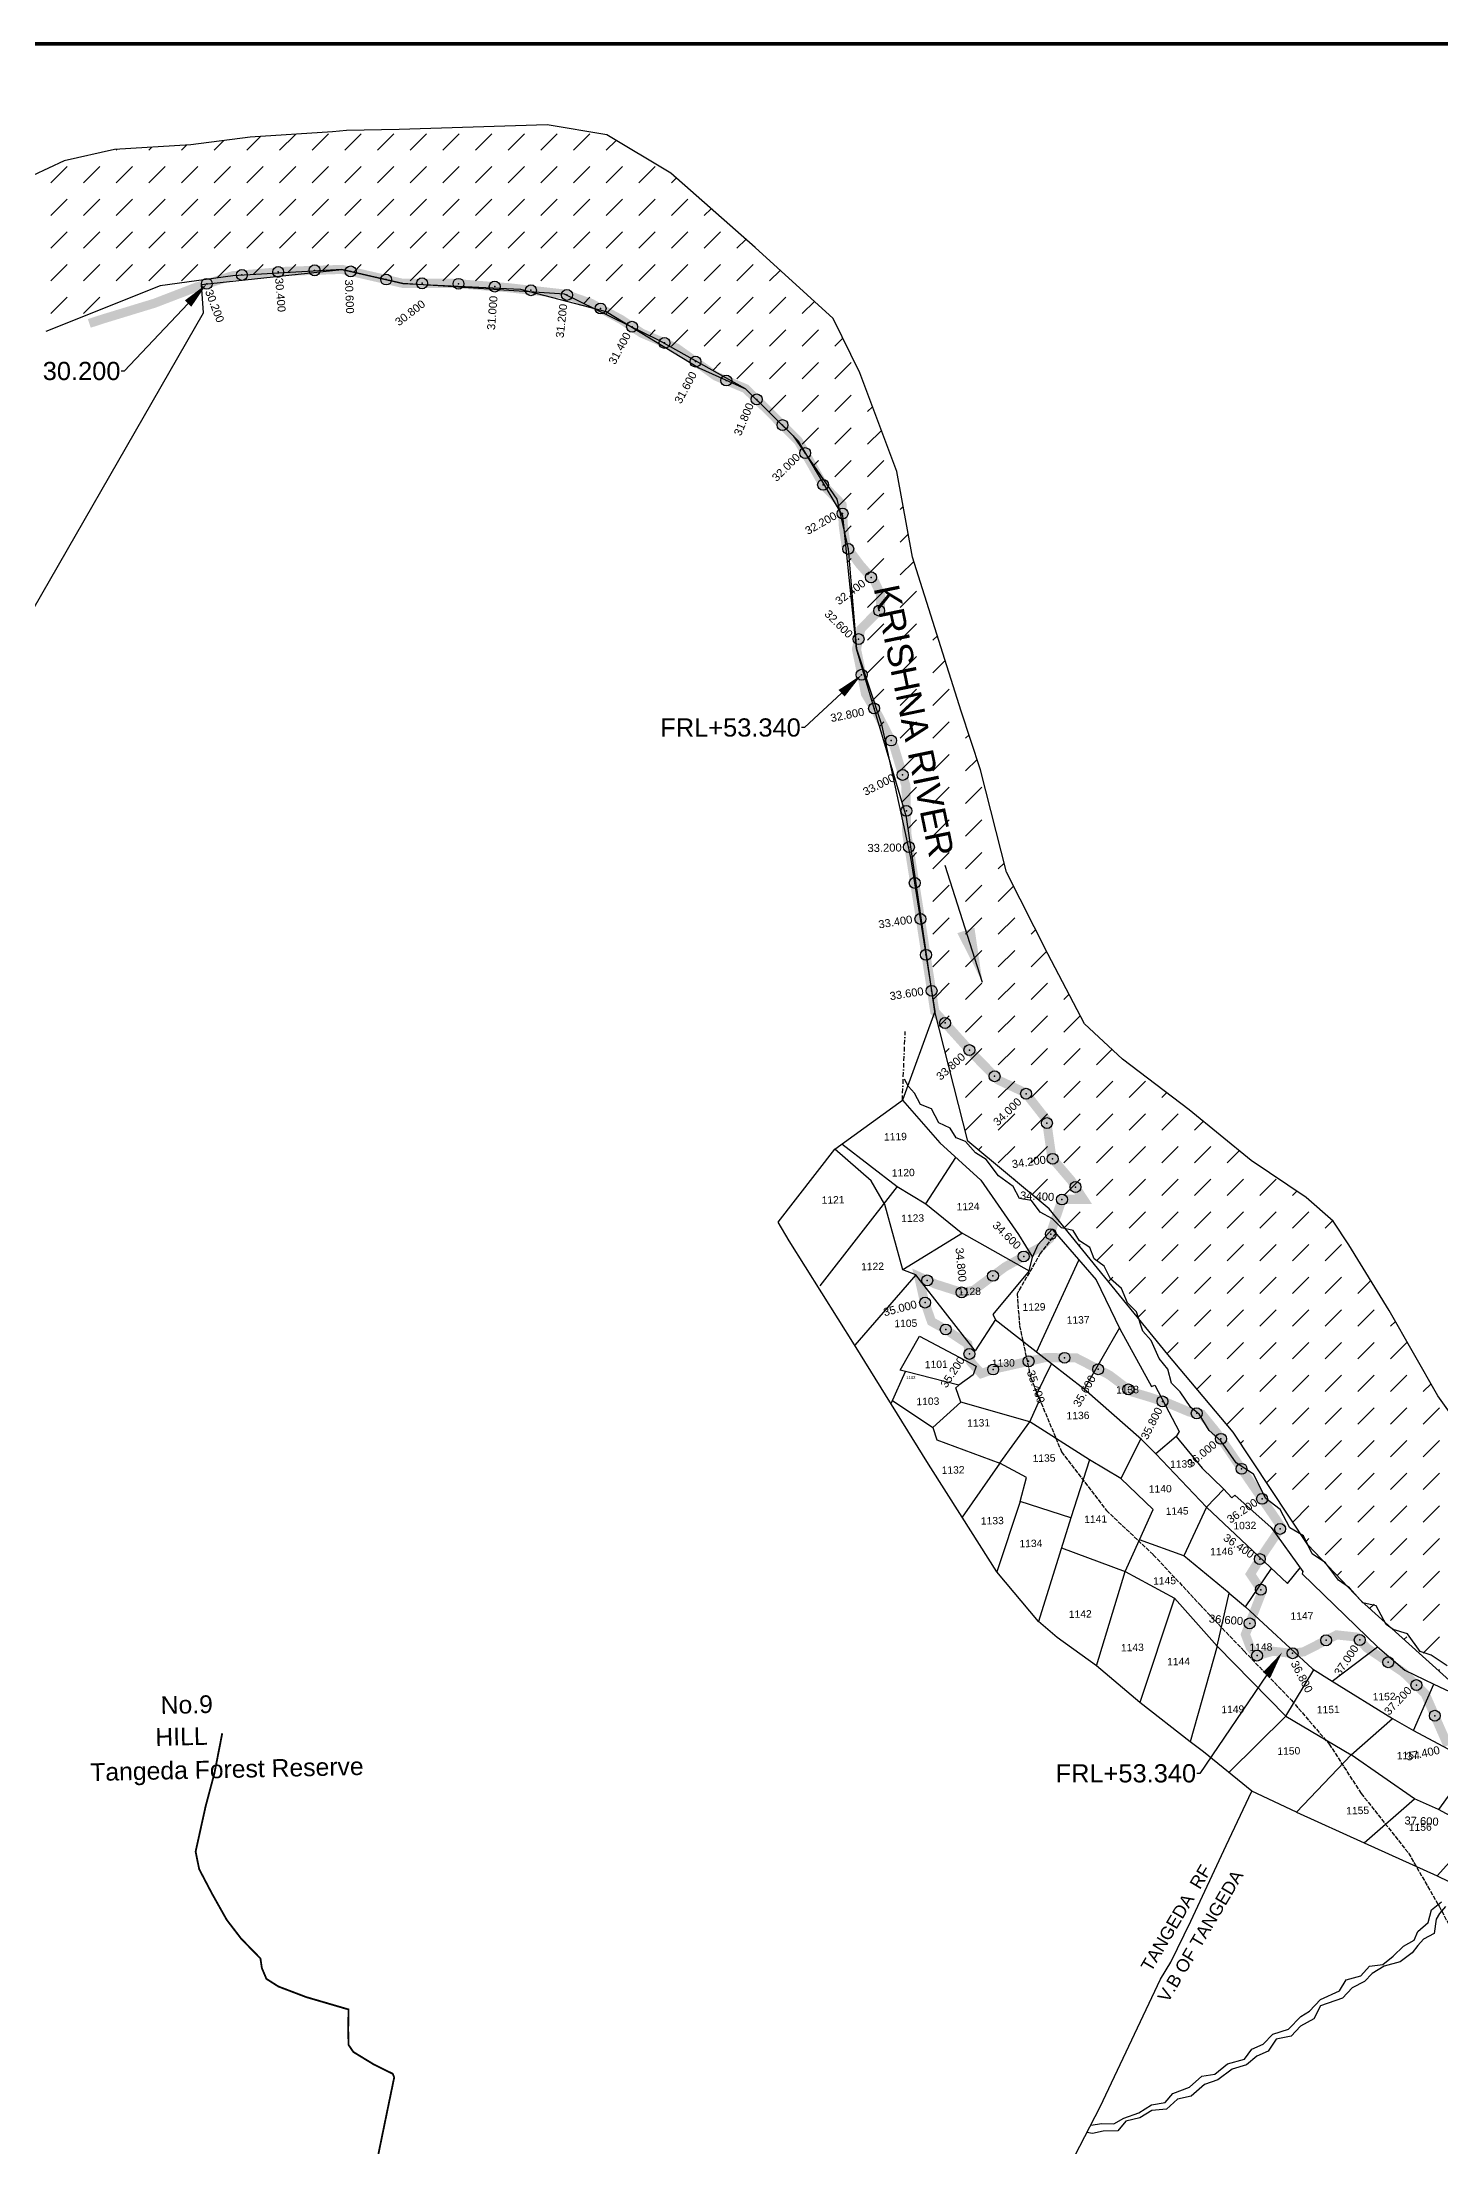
# Model space of a CAD drawing. Header units: millimetres. Extents: x 364796 to 377572, y 1836794 to 1850679.
# Drawn here: x 369065 to 372909, y 1844893 to 1850679 of the extents above; entities that cross this region are included whole.
import ezdxf
from ezdxf import colors
from ezdxf.entities.mleader import LeaderData, LeaderLine
from ezdxf.enums import TextEntityAlignment as Align
from ezdxf.math import Vec2, Vec3

# ---------------------------------------------------------------- set-up
doc = ezdxf.new("R2010")
doc.units = ezdxf.units.MM
doc.header["$PDMODE"] = 32
doc.header["$PDSIZE"] = 30
doc.linetypes.add('ACAD_ISO02W100', pattern=[15, 12, -3])
doc.linetypes.add('BORDER', pattern=[44.45, 12.7, -6.35, 12.7, -6.35, 0, -6.35])
doc.layers.add('BND', color=6, linetype='BORDER', lineweight=30)
for name, color, linetype in [('CARTTRCK', 31, 'ACAD_ISO02W100'), ('CSMark', 72, 'Continuous'), ('FRL', 3, 'Continuous'), ('NALA', 4, 'Continuous'), ('ROADS', 50, 'Continuous'), ('SY.AREA', 7, 'Continuous'), ('TEXT', 7, 'Continuous')]:
    doc.layers.add(name, color=color, linetype=linetype)
doc.styles.get("Standard").update_dxf_attribs({"font": 'arial.ttf', "height": 2.5})
doc.dimstyles.get("Standard").update_dxf_attribs({"dimtxt": 0.18, "dimasz": 0.18, "dimexe": 0.18, "dimexo": 0.0625, "dimgap": 0.09, "dimtad": 0, "dimtih": 1, "dimtoh": 1, "dimdec": 4, "dimzin": 0, "dimdsep": 46, "dimtxsty": 'Standard', "dimcen": 0.09, "dimadec": 0, "dimazin": 0, "dimtfac": 1, "dimtdec": 4, "dimtofl": 0, "dimtmove": 0, "dimatfit": 3, "dimfxl": 1, "dimtolj": 1, "dimtzin": 0, "dimarcsym": 0})

msp = doc.modelspace()

# ---------------------------------------------------------------- hatches: boundary and pattern name
h = msp.add_hatch()
h.set_pattern_fill('DASH,_O', color=4, scale=20, angle=45)
h.set_pattern_definition([(45, (0, 0), (7e-15, 89.8025612), [63.5, -63.5])])
h.paths.add_polyline_path([(368928.9, 1850248.2), (369074.7, 1849883.1), (369389.2, 1850008.7), (369588.7, 1850036.9), (369888.9, 1850054.2), (370056.2, 1850015.8), (370500.8, 1849986.4), (370760.6, 1849858.5), (370998.4, 1849726.3), (371143.5, 1849582), (371265.2, 1849377), (371303, 1849010.8), (371440.3, 1848548.1), (371518.2, 1848014), (371609.4, 1847658), (371832.6, 1847472.2), (372158.3, 1847071.2), (372338.4, 1846857.5), (372543.7, 1846547.9), (372690.6, 1846393.3), (373054, 1846066.4), (373259, 1845909.1), (373481, 1845784.8), (373756.3, 1845640.9), (373996.6, 1845568.4), (374200, 1845585.5), (374487.4, 1845634.4), (374726.7, 1845715.3), (375064.6, 1845862.9), (375537.5, 1845990.1), (375905.4, 1846141.8), (375577, 1846618.8), (375526.7, 1846545.7), (375428.1, 1846321.7), (375393.9, 1846260.6), (375319.8, 1846223.6), (375200.2, 1846158.1), (374896.2, 1846028.1), (374775.1, 1845992.5), (374659.8, 1845954.1), (374468.6, 1845908.4), (374304.7, 1845888.5), (374162.3, 1845877.1), (373881.3, 1845912.8), (373777.3, 1845949.8), (373681.8, 1846023.8), (373544.8, 1846193.8), (373472.2, 1846297.7), (373393.8, 1846394.5), (373284.1, 1846492.6), (373009.7, 1846804.4), (372901.1, 1846958.2), (372766.8, 1847192.8), (372656.1, 1847372.7), (372613, 1847438), (372539.3, 1847503.3), (372387.6, 1847604.7), (372217.7, 1847744.1), (372034, 1847883.4), (371929.6, 1847980.7), (371828.7, 1848173.2), (371715.3, 1848396.9), (371643.8, 1848678.5), (371591.1, 1848840), (371456.5, 1849263.5), (371414.2, 1849498.9), (371312, 1849769.7), (371239, 1849918.9), (371024.5, 1850114.1), (370792.3, 1850318.7), (370617, 1850424.1), (370453.2, 1850451.6), (370045.9, 1850438.7), (369901.1, 1850435.9), (369863.2, 1850432), (369636.1, 1850417.2), (369473.7, 1850396.9), (369263.9, 1850383.4), (369125.1, 1850352.9), (368996.5, 1850292.1)])

# ---------------------------------------------------------------- linework, layer by layer
at = {"const_width": 10}
msp.add_lwpolyline([(364800.9, 1850674), (377567.1, 1850674), (377567.1, 1836799.2), (364800.9, 1836799.2)], close=True, dxfattribs=at)
at = {"color": 4}
for points in [[(373009.7, 1846804.4), (372901.1, 1846958.2), (372766.8, 1847192.8), (372656.1, 1847372.7), (372613, 1847438), (372539.3, 1847503.3), (372387.6, 1847604.7), (372217.7, 1847744.1), (372034, 1847883.4), (371929.6, 1847980.7), (371828.7, 1848173.2), (371715.3, 1848396.9), (371643.8, 1848678.5), (371591.1, 1848840), (371456.5, 1849263.5), (371414.2, 1849498.9), (371312, 1849769.7), (371239, 1849918.9), (371024.5, 1850114.1), (370792.3, 1850318.7), (370617, 1850424.1), (370453.2, 1850451.6), (370045.9, 1850438.7), (369901.1, 1850435.9), (369863.2, 1850432), (369636.1, 1850417.2), (369473.7, 1850396.9), (369263.9, 1850383.4), (369125.1, 1850352.9), (368996.5, 1850292.1)], [(373054, 1846066.4), (372690.6, 1846393.3), (372543.7, 1846547.9), (372338.4, 1846857.5), (372158.3, 1847071.2), (371832.6, 1847472.2), (371609.4, 1847658), (371518.2, 1848014), (371440.3, 1848548.1), (371303, 1849010.8), (371265.2, 1849377), (371143.5, 1849582), (370998.4, 1849726.3), (370760.6, 1849858.5), (370500.8, 1849986.4), (370056.2, 1850015.8), (369888.9, 1850054.2), (369588.7, 1850036.9), (369389.2, 1850008.7), (369074.7, 1849883.1)]]:
    msp.add_lwpolyline(points, dxfattribs=at)
for p in [(369614, 1850039), (369713.6, 1850047.2), (369813.5, 1850051.6), (369912.8, 1850048.7), (370010.3, 1850026.3), (369517.5, 1850014.6), (370109.1, 1850015.9), (370209.1, 1850014.6), (370308.7, 1850006.8), (370408.2, 1849996.8), (370507.3, 1849984.1), (370599.7, 1849946.7), (370686.1, 1849896.5), (370775.3, 1849852.1), (370860.5, 1849800.8), (370945.2, 1849748.7), (371028.7, 1849696.8), (371099.6, 1849626.2), (371162, 1849549.2), (371211.3, 1849462.1), (371264.8, 1849383.1), (371280.4, 1849285.7), (371342.9, 1849207.7), (371365.4, 1849116.4), (371308.9, 1849037.9), (371317.2, 1848939.9), (371351.4, 1848847.4), (371398.3, 1848759.1), (371429.9, 1848664.5), (371440.1, 1848565.8), (371447.2, 1848466.3), (371463, 1848367.6), (371478.7, 1848268.8), (371494, 1848170), (371509.3, 1848071.2), (371546.4, 1847982.7), (371613.3, 1847908.3), (371682.7, 1847836.3), (371769.1, 1847788.3), (371826.3, 1847707.7), (371842.2, 1847609.4), (371904.9, 1847531.8), (371867.8, 1847497.4), (371837.1, 1847402.2), (371762.5, 1847340.9), (371497.6, 1847275.2), (371678.2, 1847287.6), (371491.4, 1847214.1), (371591.8, 1847242.1), (371548.3, 1847140.1), (371613.4, 1847073.1), (371678.6, 1847030.1), (371776, 1847052.7), (371874.8, 1847062.4), (371967.3, 1847030.9), (372050.2, 1846975.6), (372144, 1846942.6), (372238.1, 1846909.8), (372304.8, 1846839.7), (372361.3, 1846757.2), (372417.8, 1846674.7), (372467.3, 1846592.1), (372411.6, 1846509), (372414.4, 1846425), (372383.7, 1846332.4), (372593.8, 1846285.8), (372686.3, 1846286.7), (372404.1, 1846243.9), (372501.7, 1846250.3), (372764.6, 1846225.5), (372841.9, 1846162.7), (372892.5, 1846078.4)]:
    msp.add_point(p)
at = {"layer": 'BND', "linetype": 'ByBlock'}
for points in [[(369516.3, 1839309), (365716.4, 1840264.6), (365213.5, 1841853.1), (366610.1, 1843822), (367190.8, 1845051.4), (367207.9, 1845979.7), (368377.6, 1847809.8), (368922.2, 1848915.6), (369508.3, 1849934.6), (369503, 1850013), (369888.9, 1850054.2), (370056.2, 1850015.8), (370379.3, 1850000.1), (370614.7, 1849938.7), (370869.3, 1849783.2), (370998.4, 1849726.3), (371128.6, 1849597), (371249.2, 1849422.3), (371280.1, 1849286), (371303, 1849010.8), (371371.3, 1848803.3), (371451.8, 1848437.4), (371518.2, 1848014), (371429.1, 1847771)], [(371817.6, 1844703.4), (371973.2, 1845003.7), (372138.9, 1845354), (372167.3, 1845400.9), (372221.5, 1845513.5), (372319.2, 1845721.6), (372389.4, 1845871.3), (372256.6, 1845979.6), (372220.2, 1846007.2), (372081.8, 1846115.2), (371962.8, 1846215.4), (371854.9, 1846293.9), (371803.4, 1846337.9), (371688.5, 1846473.7), (371593.6, 1846623.9), (371500.9, 1846770), (371297.7, 1847098.1), (371117.6, 1847383.6), (371087.9, 1847435), (371243.5, 1847636.1), (371429.1, 1847771), (371531.7, 1847653.1), (371645.2, 1847550.7), (371748.4, 1847401.3), (371787.2, 1847338.9), (371802.5, 1847373.5), (371841.2, 1847415.9), (371961.7, 1847276.5), (372026.6, 1847142.3), (372113.8, 1846983.2), (372122.6, 1846987.5), (372190.2, 1846860.1), (372181.6, 1846845.7), (372252.9, 1846759.1), (372311.7, 1846701.8), (372335, 1846677.6), (372342.6, 1846684.9), (372443, 1846595.9), (372529.9, 1846475.3), (372528.2, 1846468.2), (372734.6, 1846268), (372809.7, 1846203.6), (372890, 1846165.1), (372993.1, 1846116.9)]]:
    msp.add_lwpolyline(points, dxfattribs=at)
at = {"layer": 'BND'}
msp.add_lwpolyline([(371429.1, 1847771), (371436.9, 1847959.5)], dxfattribs=at)
at = {"layer": 'CARTTRCK'}
msp.add_lwpolyline([(371850.6, 1847405), (371808.2, 1847349), (371744.2, 1847238.4), (371751.3, 1847150), (371781.8, 1847007.5), (371866.8, 1846803.5), (371989.8, 1846642.6), (372118.8, 1846521.1), (372246.4, 1846384.2), (372368.7, 1846255.8), (372498.6, 1846121.1), (372602, 1846000.7), (372690.3, 1845864.7), (372820.3, 1845700.6), (372904.3, 1845554.9), (372975.5, 1845421.8), (373045.5, 1845189.9), (373133.3, 1844938.4), (373186.5, 1844772.6), (373227.2, 1844707), (373286.8, 1844638.5), (373306.3, 1844526.4)], dxfattribs=at)
at = {"layer": 'FRL', "color": 84}
msp.add_lwpolyline([(369194.5, 1849905.7, 25, 25, 0), (369229.7, 1849917.3, 25, 25, 0), (369373.3, 1849961.1, 25, 25, 0), (369491.4, 1850006.4, 25, 25, 0), (369588.7, 1850036.9, 25, 25, 0), (369733.7, 1850048.8, 25, 25, 0), (369888.9, 1850054.2, 25, 25, 0), (370056.2, 1850015.8, 25, 25, 0), (370190.8, 1850016, 25, 25, 0), (370346.5, 1850003.8, 25, 25, 0), (370500.8, 1849986.4, 25, 25, 0), (370572.8, 1849961.3, 25, 25, 0), (370656.5, 1849916.1, 25, 25, 0), (370712.7, 1849878.9, 25, 25, 0), (370808.4, 1849838, 25, 25, 0), (370916.3, 1849760.9, 25, 25, 0), (370998.4, 1849726.3, 25, 25, 0), (371055.1, 1849671, 25, 25, 0), (371143.5, 1849582, 25, 25, 0), (371211.9, 1849461.1, 25, 25, 0), (371263.2, 1849407.8, 25, 25, 0), (371267.1, 1849346.3, 25, 25, 0), (371274.3, 1849296.2, 25, 25, 0), (371274.3, 1849293.9, 25, 25, 0), (371312.1, 1849243.1, 25, 25, 0), (371353, 1849196.2, 25, 25, 0), (371369.6, 1849160.3, 25, 25, 0), (371368.3, 1849119.3, 25, 25, 0), (371315.1, 1849066, 25, 25, 0), (371303, 1849010.8, 25, 25, 0), (371327.8, 1848887.6, 25, 25, 0), (371363.5, 1848826.8, 25, 25, 0), (371406, 1848744.2, 25, 25, 0), (371438.9, 1848634.5, 25, 25, 0), (371441.1, 1848504.3, 25, 25, 0), (371474.3, 1848297.1, 25, 25, 0), (371518.2, 1848014, 25, 25, 0), (371622.8, 1847897.7, 25, 25, 0), (371693.1, 1847825.6, 25, 25, 0), (371767, 1847791, 25, 25, 0), (371825, 1847717, 25, 25, 0), (371840, 1847612, 25, 25, 0), (371893, 1847550, 25, 25, 0), (371927, 1847498, 25, 25, 0), (371868, 1847498, 25, 25, 0), (371841, 1847418, 25, 25, 0), (371834, 1847390, 25, 25, 0), (371811, 1847368, 25, 25, 0), (371711, 1847312, 25, 25, 0), (371625, 1847248, 25, 25, 0), (371592, 1847242, 25, 25, 0), (371520, 1847265, 25, 25, 0), (371474, 1847286, 25, 25, 0), (371488, 1847224, 25, 25, 0), (371509, 1847162, 25, 25, 0), (371547, 1847141, 25, 25, 0), (371609, 1847100, 25, 25, 0), (371617, 1847051, 25, 25, 0), (371646, 1847019, 25, 25, 0), (371684, 1847032, 25, 25, 0), (371822, 1847063, 25, 25, 0), (371907, 1847062, 25, 25, 0), (371998, 1847015, 25, 25, 0), (372059, 1846969, 25, 25, 0), (372108.9, 1846954.1, 25, 25, 0), (372161.1, 1846937.1, 25, 25, 0), (372217.9, 1846913.3, 25, 25, 0), (372251.9, 1846907.4, 25, 25, 0), (372293.7, 1846855.9, 25, 25, 0), (372426.1, 1846662.5, 25, 25, 0), (372470.7, 1846597.1, 25, 25, 0), (372419.3, 1846521.3, 25, 25, 0), (372385.9, 1846467.9, 25, 25, 0), (372417.8, 1846419.9, 25, 25, 0), (372371.9, 1846302.1, 25, 25, 0), (372385.2, 1846266.7, 25, 25, 0), (372387.3, 1846264.3, 25, 25, 0), (372404.5, 1846243.3, 25, 25, 0), (372446.8, 1846255.8, 25, 25, 0), (372498.9, 1846250, 25, 25, 0), (372532.2, 1846254.2, 25, 25, 0), (372576.7, 1846277, 25, 25, 0), (372622.5, 1846300.7, 25, 25, 0), (372679.3, 1846294.6, 25, 25, 0), (372705.2, 1846265.4, 25, 25, 0), (372806.9, 1846197.1, 25, 25, 0), (372865.9, 1846139.1, 25, 25, 0), (372928.2, 1845996.8, 25, 25, 0)], format="xyseb", dxfattribs=at)
at = {"layer": 'NALA'}
for points in [[(372926.6, 1846215.9), (372882.1, 1846244.6), (372852.1, 1846255.3), (372817.7, 1846303.6), (372778, 1846315.8), (372758.4, 1846329.4), (372731.5, 1846380.2), (372694.5, 1846389), (372657.6, 1846430.2), (372628.2, 1846451.4), (372592.1, 1846498.7), (372555.7, 1846523.3), (372531.8, 1846572.6), (372494.5, 1846595.4), (372467.1, 1846645.6), (372428.4, 1846676), (372394.5, 1846742.7), (372346.4, 1846774), (372304.8, 1846834.3), (372272.6, 1846862.5), (372245.3, 1846907.4), (372222.1, 1846926.1), (372192.2, 1846969.2), (372169, 1846992.3), (372158.3, 1847031.2), (372134.8, 1847060.4), (372112.7, 1847109.8), (372090.2, 1847135.5), (372072.4, 1847188.5), (372048.2, 1847213.4), (372031.5, 1847253.3), (372001.1, 1847279.7), (371983.7, 1847314.3), (371956.1, 1847334.7), (371944.7, 1847365.7), (371916.2, 1847383.5), (371898.1, 1847411.9), (371866.3, 1847420), (371841.3, 1847444.8), (371807.6, 1847462.4), (371784.1, 1847495.1), (371751.5, 1847500.5), (371733.3, 1847533.4), (371693.2, 1847562.2), (371659.7, 1847607.9), (371630.4, 1847625.6), (371602.2, 1847657.1), (371577.4, 1847667), (371560.2, 1847693.7), (371529.2, 1847707.9), (371509, 1847746.9), (371479, 1847758.4), (371462.5, 1847789.6), (371446.3, 1847808.5), (371435.4, 1847828.3)], [(372922.2, 1845553.8), (372905.1, 1845535), (372895.8, 1845519), (372890.6, 1845479.5), (372861.2, 1845464), (372845.8, 1845447), (372830.5, 1845426.5), (372796.9, 1845402.1), (372753.3, 1845389.8), (372720.5, 1845369.8), (372699.1, 1845348.3), (372665.3, 1845330.9), (372638.4, 1845301.8), (372578.4, 1845281.2), (372559.9, 1845245.7), (372523.6, 1845224.8), (372497.9, 1845198), (372456.1, 1845189.1), (372434.9, 1845156.3), (372403.7, 1845142.5), (372375.3, 1845119.1), (372335.3, 1845106.8), (372296.5, 1845077.9), (372259.1, 1845064.8), (372222.6, 1845032.9), (372185.1, 1845024.2), (372155.1, 1844997.3), (372114.9, 1844993.7), (372082.1, 1844972.9), (372043.7, 1844964.1), (372021.5, 1844937.4), (371981.3, 1844936.4), (371951.6, 1844929.7), (371936.5, 1844933)], [(371946.8, 1844952.7), (371977.3, 1844957.4), (372010.6, 1844956.4), (372037.4, 1844972.7), (372079.1, 1844986.8), (372113.7, 1845008.6), (372151.2, 1845015.5), (372172.5, 1845039.7), (372218.6, 1845057.3), (372252, 1845087.8), (372287.8, 1845093), (372323.1, 1845121.8), (372369.3, 1845134.2), (372389.7, 1845161.8), (372420.9, 1845175.7), (372447.4, 1845203.4), (372490.5, 1845217.2), (372523.9, 1845252.1), (372548.1, 1845266.6), (372578.1, 1845298.8), (372630.9, 1845322.7), (372648.7, 1845352.9), (372689.6, 1845363.4), (372712.6, 1845390.2), (372749.3, 1845394.5), (372777.7, 1845417.9), (372806.9, 1845444.9), (372835.4, 1845461.3), (372846.3, 1845485.1), (372874.2, 1845509.7), (372883.1, 1845544.9), (372910.6, 1845566.5)]]:
    msp.add_lwpolyline(points, dxfattribs=at)
at = {"layer": 'ROADS', "color": 40, "const_width": 5}
msp.add_lwpolyline([(369978, 1844820.2), (370012, 1844985.7), (370032.4, 1845084.2), (370028.4, 1845094.3), (369977.1, 1845119.5), (369920.2, 1845154.2), (369906.9, 1845173.7), (369906, 1845216.4), (369906.9, 1845271.1), (369790.3, 1845305.2), (369714.1, 1845334.2), (369681.2, 1845355.2), (369668.7, 1845384.7), (369664.8, 1845411.2), (369611.8, 1845465.7), (369572.2, 1845517.3), (369532, 1845588.8), (369496.4, 1845656.7), (369486.6, 1845705), (369514.2, 1845830), (369538.3, 1845920.4), (369559.8, 1846030.4)], dxfattribs=at)
at = {"layer": 'SY.AREA'}
for points in [[(371594.5, 1847404.6), (371430.2, 1847304), (371380.5, 1847483.9), (371343.7, 1847549.1), (371243.5, 1847636.1)], [(371262.9, 1847650.2), (371414.7, 1847533.6), (371493.3, 1847485.3), (371576.3, 1847612.9)], [(371414.7, 1847533.6), (371202.1, 1847260.2)], [(371493.3, 1847485.3), (371590.8, 1847406.7), (371777.7, 1847301.6), (371787.2, 1847338.9)], [(371797.8, 1847078), (371914.5, 1847331.1)], [(371465.8, 1847290.5), (371298.4, 1847097)], [(371777.7, 1847301.6), (371677.9, 1847181.4), (371685, 1847167.9), (371628.9, 1847081.3), (371465.8, 1847290.5), (371430.2, 1847304)], [(371779.2, 1846886.8), (371808, 1846949.3), (371798.1, 1846961.7), (371839.2, 1847045.6), (371684.4, 1847167.1)], [(372025.5, 1847144.7), (371928.4, 1846976.6), (371839.2, 1847045.6)], [(371397.9, 1846936.3), (371437.7, 1847024.3), (371422.8, 1847028.6), (371476.5, 1847122), (371632.2, 1847039), (371623.6, 1847016), (371584.4, 1846986.7), (371437.7, 1847024.3)], [(371402, 1846945.4), (371512.9, 1846871.2), (371590, 1846940.1), (371576.5, 1846979.7), (371584.4, 1846986.7)], [(372181.6, 1846845.7), (372125.3, 1846798.4), (372086.6, 1846837.5), (371928.4, 1846976.6)], [(371697.4, 1846772.9), (371779.2, 1846886.8), (371590, 1846940.1)], [(371512.9, 1846871.2), (371523.9, 1846837.3), (371697.4, 1846772.9), (371593.6, 1846623.9)], [(372084.2, 1846839.6), (372029.7, 1846731), (371943.3, 1846781.7), (371779.2, 1846886.8)], [(372125.3, 1846798.4), (372265.2, 1846651.5), (372312.2, 1846701.3)], [(371943.3, 1846781.7), (371892.1, 1846622.4), (371752.8, 1846667.4), (371770.6, 1846733.7), (371697.4, 1846772.9)], [(372265.2, 1846651.5), (372203.1, 1846518), (372080.5, 1846561.9), (372118.6, 1846645.7), (372029.7, 1846731)], [(371752.8, 1846667.4), (371688.5, 1846473.7)], [(371892.1, 1846622.4), (371803.4, 1846337.9)], [(372265.2, 1846651.5), (372487.3, 1846442.2), (372522.6, 1846485.4)], [(371866.3, 1846539.6), (372041.9, 1846475), (372081.1, 1846561.7)], [(372294.1, 1846270), (372326.9, 1846415.3), (372203.1, 1846518)], [(371962.8, 1846215.4), (372041.9, 1846475), (372177.2, 1846401.5), (372081.8, 1846115.2)], [(372326.9, 1846415.3), (372372.1, 1846378.2), (372443.5, 1846483.4)], [(372177.2, 1846401.5), (372294.1, 1846270), (372220.2, 1846007.2)], [(372372.1, 1846378.2), (372556.4, 1846207.2), (372610.8, 1846173.4), (372734.6, 1846268)], [(372294.1, 1846270), (372482.7, 1846077.3), (372326.5, 1845922.6)], [(372482.7, 1846077.3), (372560.3, 1846204.9)], [(372610.8, 1846173.4), (372776.5, 1846071.2)], [(372834.3, 1846037.5), (372890, 1846165.1)], [(372482.7, 1846077.3), (372662.4, 1845970.9), (372512.8, 1845813.5), (372389.4, 1845871.3)], [(372512.8, 1845813.5), (372698.1, 1845729.4), (372836.5, 1845850.5), (372662.4, 1845970.9), (372776.5, 1846071.2), (372834.3, 1846037.5), (372997.4, 1845951.2), (372902.3, 1845821), (372836.5, 1845850.5)], [(372698.1, 1845729.4), (372898.7, 1845638.6), (373011, 1845762.1), (372902.3, 1845821)], [(372898.7, 1845638.6), (372991.8, 1845593.7), (373032.6, 1845514.6), (373081.1, 1845537.7), (373087.4, 1845614.8), (373020.1, 1845668.3), (373011, 1845762.1)]]:
    msp.add_lwpolyline(points, dxfattribs=at)

# ---------------------------------------------------------------- texts
at = {"layer": 'CSMark', "color": 1}
for s, rotation, p in [('30.200', 290.98538, (369522.3, 1849997.5)), ('30.400', 274.69292, (369715.9, 1850030.8)), ('30.600', 271.99692, (369908, 1850026.5)), ('35.000', 14.68414, (371377.3, 1847186.8)), ('35.400', 288.88609, (371781.2, 1847027.4)), ('37.000', 56.12375, (372623, 1846192))]:
    msp.add_text(s, height=22, rotation=rotation, dxfattribs=at).set_placement(p, align=Align.MIDDLE_LEFT)
for s, rotation, p in [('31.000', 85.51922, (370305.6, 1849981.5)), ('30.800', 37.46649, (370113.4, 1849963.4)), ('31.200', 83.54008, (370497.5, 1849959.4)), ('31.400', 61.61362, (370674.4, 1849878.6)), ('31.600', 61.61362, (370855.6, 1849770.9)), ('31.800', 67.14071, (371011.4, 1849685.6)), ('32.000', 44.78262, (371142.5, 1849543.3)), ('32.200', 29.50195, (371245.9, 1849379.8)), ('32.400', 36.71175, (371323.7, 1849195.4)), ('32.600', 315.0395, (371287.5, 1849046.3)), ('32.800', 11.36459, (371323.9, 1848839)), ('33.000', 27.23288, (371406.4, 1848659.4)), ('33.200', 0.9813, (371427.2, 1848465.2)), ('33.400', 9.08332, (371456.2, 1848268.1)), ('33.600', 8.82541, (371487.2, 1848070.6)), ('33.800', 41.96597, (371596.9, 1847894.6)), ('34.000', 44.28392, (371751.1, 1847771.6)), ('34.200', 8.1301, (371823.2, 1847607.6)), ('34.400', 357.10824, (371846.4, 1847504.3)), ('34.600', 315.55161, (371749.9, 1847366.4)), ('34.800', 275.49853, (371594.9, 1847271.4)), ('35.200', 56.52372, (371593, 1847062.1)), ('35.600', 60.58472, (371952.5, 1847012)), ('35.800', 63.09944, (372135.4, 1846924.1)), ('36.000', 39.36248, (372288.6, 1846828.1)), ('36.200', 34.37821, (372402, 1846668.3)), ('36.400', 325.87433, (372392.9, 1846518.9)), ('36.600', 355.54343, (372365.5, 1846338.5)), ('36.800', 297.33113, (372548.8, 1846144.1)), ('37.200', 46.66647, (372823.3, 1846153.8)), ('37.400', 12.31511, (372905.8, 1845985.2)), ('37.600', 357.74092, (372903, 1845787.1))]:
    msp.add_text(s, height=22, rotation=rotation, dxfattribs=at).set_placement(p, align=Align.MIDDLE_RIGHT)
at = {"layer": 'TEXT', "color": 4}
msp.add_text('KRISHNA RIVER', height=70, rotation=281.68322, dxfattribs=at).set_placement((371349.8, 1849178.7))
at = {"layer": 'TEXT'}
for s, height, p in [('1119', 20.27, (371378.7, 1847659.4)), ('1120', 20.27, (371400.3, 1847560.4)), ('1121', 20.27, (371207.4, 1847485.7)), ('1124', 20.27, (371578.4, 1847467.4)), ('1123', 20.27, (371426.1, 1847435.4)), ('1122', 20.27, (371315.8, 1847302.7)), ('1128', 20.27, (371582.3, 1847233.9)), ('1129', 20.27, (371759.7, 1847191.2)), ('1105', 20.27, (371407.3, 1847146.3)), ('1137', 20.27, (371880.9, 1847155.7)), ('1101', 20.27, (371491.1, 1847033.5)), ('1130', 20.27, (371675.4, 1847037.1)), ('1102', 8.11, (371440, 1847003.7)), ('1138', 20.27, (372016.6, 1846963.8)), ('1103', 20.27, (371467.9, 1846931.9)), ('1136', 20.27, (371880.5, 1846892.9)), ('1131', 20.27, (371607.4, 1846872.7)), ('1135', 20.27, (371787.2, 1846775.8)), ('1132', 20.27, (371537.3, 1846743.2)), ('1139', 20.27, (372165.1, 1846759.7)), ('1140', 20.27, (372106.6, 1846691.4)), ('1133', 20.27, (371645, 1846603.8)), ('1141', 20.27, (371929.1, 1846608.2)), ('1145', 20.27, (372153, 1846630.4)), ('1134', 20.27, (371751.2, 1846541.3)), ('1032', 20.27, (372339.1, 1846590.6)), ('1146', 20.27, (372275.3, 1846519.2)), ('1145', 20.27, (372118.4, 1846438.7)), ('1142', 20.27, (371886.8, 1846347.2)), ('1147', 20.27, (372496.1, 1846342.1)), ('1143', 20.27, (372030, 1846255.2)), ('1148', 20.27, (372383.3, 1846256.2)), ('1144', 20.27, (372156.9, 1846216.7)), ('No.9', 48.64, (369391, 1846083.1)), ('1149', 20.27, (372306.1, 1846085.3)), ('1151', 20.27, (372568.3, 1846084.6)), ('1152', 20.27, (372721.9, 1846120.3)), ('HILL', 48.64, (369376.4, 1845995.5)), ('1150', 20.27, (372460, 1845970.8)), ('Tangeda Forest Reserve', 48.641, (369197.5, 1845898.9)), ('1154', 20.27, (372788.3, 1845958.5)), ('1155', 20.27, (372649.2, 1845807.2)), ('1156', 20.27, (372821.2, 1845761.4))]:
    msp.add_text(s, height=height, rotation=1.29095, dxfattribs=at).set_placement(p)
at = {"layer": 'TEXT', "color": 6}
for s, p in [('TANGEDA  RF', (372112.6, 1845372.1)), ('V.B OF TANGEDA', (372158.9, 1845287.6))]:
    msp.add_text(s, height=35, rotation=59.38756, dxfattribs=at).set_placement(p)

# ---------------------------------------------------------------- leaders
at = {"color": 4}
msp.add_leader([(371649.3, 1848094.3), (371546.8, 1848415.9)], dimstyle='Standard', override={"dimasz": 150}, dxfattribs=at)
at = {"color": 5}
ml = msp.add_multileader_mtext('Standard', dxfattribs=at)
ml.set_content('KM 30.200', color=5)
ml.set_leader_properties()
ml.build(insert=Vec2(0, 0))
ml.multileader.update_dxf_attribs({"arrow_head_size": 75})
ctx = ml.context
ctx.base_point, ctx.char_height, ctx.arrow_head_size, ctx.plane_origin = Vec3(368948.6, 1849774.6), 50, 75, Vec3(368684.4, 1849801.7)
ctx.text_align_type = 2
notes = []
notes.append((ctx, [(1, (1, 1, 0), (369290, 1849774.6), (-1, 0), 8, [(0, [(369517.5, 1850014.6)], 0, [])])]))
ctx.mtext.insert, ctx.mtext.alignment, ctx.mtext.flow_direction = Vec3(369280, 1849800), 3, 5
ml = msp.add_multileader_mtext('Standard', dxfattribs=at)
ml.set_content('FRL+53.340', color=5)
ml.set_leader_properties()
ml.build(insert=Vec2(0, 0))
ml.multileader.update_dxf_attribs({"arrow_head_size": 75})
ctx = ml.context
ctx.base_point, ctx.char_height, ctx.arrow_head_size, ctx.plane_origin = Vec3(370770.7, 1848794.6), 50, 75, Vec3(369824.4, 1849901.7)
ctx.text_align_type = 2
notes.append((ctx, [(1, (1, 1, 0), (371160, 1848794.6), (-1, 0), 8, [(0, [(371317.2, 1848939.9)], 0, [])])]))
ctx.mtext.insert, ctx.mtext.alignment, ctx.mtext.flow_direction = Vec3(371150, 1848820), 3, 5
ml = msp.add_multileader_mtext('Standard', dxfattribs=at)
ml.set_content('FRL+53.340', color=5)
ml.set_leader_properties()
ml.build(insert=Vec2(0, 0))
ml.multileader.update_dxf_attribs({"arrow_head_size": 75})
ctx = ml.context
ctx.base_point, ctx.char_height, ctx.arrow_head_size, ctx.plane_origin = Vec3(371857.2, 1845919.7), 50, 75, Vec3(371775.8, 1846059.7)
ctx.text_align_type = 2
notes.append((ctx, [(1, (1, 1, 0), (372246.5, 1845919.7), (-1, 0), 8, [(0, [(372472.8, 1846252.9)], 0, [])])]))
ctx.mtext.insert, ctx.mtext.alignment, ctx.mtext.flow_direction = Vec3(372236.5, 1845945.2), 3, 5
for ctx, leaders in notes:
    for number, flags, end, landing, length, lines in leaders:
        leader = LeaderData()
        leader.index, (leader.has_last_leader_line, leader.has_dogleg_vector, leader.attachment_direction) = number, flags
        leader.last_leader_point, leader.dogleg_vector, leader.dogleg_length = Vec3(end), Vec3(landing), length
        for number, points, colour, breaks in lines:
            line = LeaderLine()
            line.index, line.vertices, line.color, line.breaks = number, Vec3.list(points), colors.encode_raw_color(colour), breaks
            leader.lines.append(line)
        ctx.leaders.append(leader)

doc.saveas('drawing.dxf')
